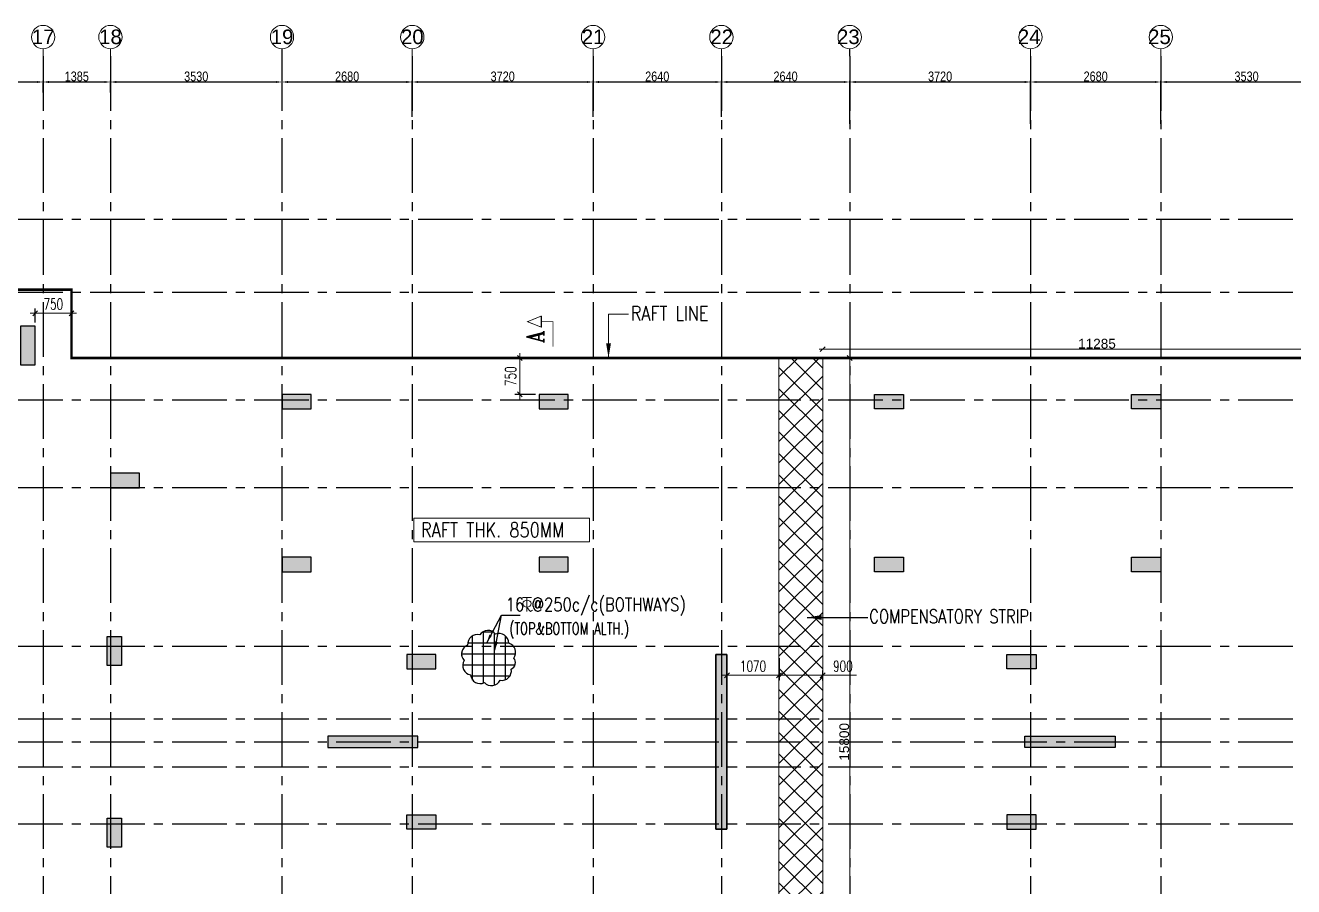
# Model space of a CAD drawing. Header units: millimetres. Extents: x 1123469 to 1883119, y -126924 to 196924.
# Drawn here: x 1389551 to 1415644, y 144314 to 162039 of the extents above; entities that cross this region are included whole.
import ezdxf
from ezdxf.enums import TextEntityAlignment as Align

# ---------------------------------------------------------------- set-up
doc = ezdxf.new("R2010")
doc.units = ezdxf.units.MM
doc.header["$LTSCALE"] = 500
doc.header["$MEASUREMENT"] = 0
doc.header["$PDMODE"] = 34
for name, pattern in [('CONTINOUS', [0]), ('DASHED2', [0.375, 0.25, -0.125]), ('Site$0$CENTER2', [1.125, 0.75, -0.125, 0.125, -0.125])]:
    doc.linetypes.add(name, pattern=pattern)
doc.layers.get('Defpoints').update_dxf_attribs({"lineweight": 0})
for name, color, linetype in [('3BEAM NO', 6, 'Continuous'), ('AHC-A-FURNITURE', 2, 'Continuous'), ('COL. DIM', 3, 'Continuous'), ('GLASS', 5, 'Continuous'), ('GRID', 7, 'Continuous'), ('GRID DIM', 7, 'Continuous'), ('reinf.', 4, 'Continuous'), ('TEX', 7, 'Continuous'), ('TEXT-20', 3, 'Continuous'), ('TOWER AREA COLUMN.', 6, 'Continuous')]:
    doc.layers.add(name, color=color, linetype=linetype)
for name, color, linetype, lineweight in [('ARWO', 1, 'Continuous', 18), ('CUT OUT', 1, 'Continuous', 13), ('dim-M', 1, 'Continuous', 15), ('FOOTING', 1, 'Continuous', 15), ('GRID NO.', 7, 'Continuous', 20), ('S - SUNK', 251, 'Continuous', 0), ('TEXT', 7, 'Continuous', 13), ('TOWER COL HATCH', 253, 'Continuous', 20)]:
    doc.layers.add(name, color=color, linetype=linetype, lineweight=lineweight)
doc.styles.add('2MM', font='romans.shx', dxfattribs={"width": 0.7})
doc.styles.add('3mm', font='arial.ttf')
doc.styles.add('D50', font='arial.ttf', dxfattribs={"width": 0.8})
doc.styles.add('RT', font='romant.shx', dxfattribs={"height": 8})
doc.styles.add('S-T', font='romans.shx')
doc.styles.add('ST5', font='simplex.shx', dxfattribs={"width": 0.85})
doc.dimstyles.new('INNER DIM', dxfattribs={"dimtxt": 200, "dimasz": 120, "dimexe": 25, "dimexo": 25, "dimgap": 12, "dimtad": 1, "dimdec": 0, "dimrnd": 5, "dimzin": 0, "dimdsep": 46, "dimtxsty": 'D50', "dimcen": 0.09, "dimdle": 25, "dimclrt": 6, "dimadec": 0, "dimazin": 0, "dimtfac": 1, "dimtdec": 0, "dimtofl": 0, "dimtmove": 1, "dimatfit": 3, "dimfxl": 75, "dimtolj": 1, "dimtzin": 0, "dimarcsym": 0})
doc.dimstyles.new('PARAMVEER', dxfattribs={"dimtxt": 200, "dimasz": 100, "dimexe": 0, "dimexo": 25, "dimgap": 10, "dimtad": 1, "dimdec": 0, "dimrnd": 5, "dimzin": 0, "dimdsep": 46, "dimtxsty": '3mm', "dimblk": 'OBLIQUE', "dimcen": 0.09, "dimdle": 75, "dimclrd": 1, "dimclre": 1, "dimclrt": 3, "dimadec": 0, "dimazin": 0, "dimtfac": 1, "dimtdec": 0, "dimtmove": 1, "dimatfit": 3, "dimfxl": 100, "dimtolj": 1, "dimtzin": 0, "dimlwd": 18, "dimlwe": 5, "dimarcsym": 0})
doc.dimstyles.new('RAJESH', dxfattribs={"dimtxt": 200, "dimasz": 180, "dimexe": 100, "dimexo": 250, "dimgap": 50, "dimtad": 2, "dimdec": 0, "dimzin": 1, "dimdsep": 46, "dimtxsty": '2MM', "dimblk": 'OBLIQUE', "dimcen": 0, "dimdle": 100, "dimclrd": 1, "dimclre": 1, "dimclrt": 3, "dimadec": 0, "dimazin": 0, "dimtfac": 1, "dimtdec": 0, "dimtix": 1, "dimtmove": 2, "dimatfit": 3, "dimfxl": 1, "dimtolj": 1, "dimlwd": -1, "dimarcsym": 0})
doc.dimstyles.new('S-T50', dxfattribs={"dimtxt": 110, "dimasz": 100, "dimexe": 100, "dimexo": 50, "dimgap": 50, "dimtad": 1, "dimdec": 0, "dimrnd": 5, "dimtxsty": 'S-T', "dimblk": 'OBLIQUE', "dimcen": 2.5, "dimdle": 100, "dimclrd": 1, "dimclre": 1, "dimclrt": 3, "dimadec": 0, "dimazin": 0, "dimtfac": 1, "dimtdec": 0, "dimtix": 1, "dimtmove": 2, "dimatfit": 3, "dimfxl": 1, "dimlwd": -1, "dimlwe": -1, "dimarcsym": 0})

# ---------------------------------------------------------------- blocks, each defined once
blk = doc.blocks.new('GRID MARK')
at = {"layer": 'GRID NO.', "const_width": 50}
blk.add_lwpolyline([(0, -541), (0, -891)], dxfattribs=at)
at = {"layer": 'GRID NO.'}
blk.add_circle((0, 0), 541, dxfattribs=at)
at = {"layer": 'GRID NO.', "style": 'D50', "width": 0.8}
blk.add_attdef('Y1', text='', height=500, dxfattribs=at).set_placement((-33, -267), align=Align.CENTER)
blk = doc.blocks.new('*D22')
at = {"layer": 'Defpoints', "color": 0, "linetype": 'Continuous', "transparency": 16777216}
for p in [(1389916, 258393), (1387941, 258155), (1389916, 258155)]:
    blk.add_point(p, dxfattribs=at)
at = {"layer": 'GRID DIM', "color": 0, "linetype": 'Continuous', "lineweight": -2, "transparency": 16777216}
for p, q in [((1387941, 258180), (1387941, 258418)), ((1389916, 258180), (1389916, 258418))]:
    blk.add_line(p, q, dxfattribs=at)
at = {"layer": 'GRID DIM', "linetype": 'Continuous', "lineweight": -2, "transparency": 16777216}
blk.add_line((1388061, 258393), (1389796, 258393), dxfattribs=at)
at = {"layer": 'GRID DIM', "linetype": 'Continuous', "transparency": 16777216}
for points in [[(1388061, 258413), (1388061, 258373), (1387941, 258393)], [(1389796, 258413), (1389796, 258373), (1389916, 258393)]]:
    blk.add_solid(points, dxfattribs=at)
at = {"layer": 'GRID DIM', "linetype": 'Continuous', "transparency": 16777216, "insert": (1388928, 258507), "char_height": 200, "attachment_point": 5, "style": 'D50'}
blk.add_mtext('\\A1;1975', dxfattribs=at)
blk = doc.blocks.new('*D23')
at = {"layer": 'Defpoints', "color": 0, "linetype": 'Continuous', "transparency": 16777216}
for p in [(1391301, 258393), (1389916, 258155), (1391301, 258155)]:
    blk.add_point(p, dxfattribs=at)
at = {"layer": 'GRID DIM', "color": 0, "linetype": 'Continuous', "lineweight": -2, "transparency": 16777216}
for p, q in [((1389916, 258180), (1389916, 258418)), ((1391301, 258180), (1391301, 258418))]:
    blk.add_line(p, q, dxfattribs=at)
at = {"layer": 'GRID DIM', "linetype": 'Continuous', "lineweight": -2, "transparency": 16777216}
blk.add_line((1390036, 258393), (1391181, 258393), dxfattribs=at)
at = {"layer": 'GRID DIM', "linetype": 'Continuous', "transparency": 16777216}
for points in [[(1390036, 258413), (1390036, 258373), (1389916, 258393)], [(1391181, 258413), (1391181, 258373), (1391301, 258393)]]:
    blk.add_solid(points, dxfattribs=at)
at = {"layer": 'GRID DIM', "linetype": 'Continuous', "transparency": 16777216, "insert": (1390608, 258507), "char_height": 200, "attachment_point": 5, "style": 'D50'}
blk.add_mtext('\\A1;1385', dxfattribs=at)
blk = doc.blocks.new('*D24')
at = {"layer": 'Defpoints', "color": 0, "linetype": 'Continuous', "transparency": 16777216}
for p in [(1394831, 258393), (1391301, 258155), (1394831, 257871)]:
    blk.add_point(p, dxfattribs=at)
at = {"layer": 'GRID DIM', "color": 0, "linetype": 'Continuous', "lineweight": -2, "transparency": 16777216}
for p, q in [((1391301, 258180), (1391301, 258418)), ((1394831, 257896), (1394831, 258418))]:
    blk.add_line(p, q, dxfattribs=at)
at = {"layer": 'GRID DIM', "linetype": 'Continuous', "lineweight": -2, "transparency": 16777216}
blk.add_line((1391421, 258393), (1394711, 258393), dxfattribs=at)
at = {"layer": 'GRID DIM', "linetype": 'Continuous', "transparency": 16777216}
for points in [[(1391421, 258413), (1391421, 258373), (1391301, 258393)], [(1394711, 258413), (1394711, 258373), (1394831, 258393)]]:
    blk.add_solid(points, dxfattribs=at)
at = {"layer": 'GRID DIM', "linetype": 'Continuous', "transparency": 16777216, "insert": (1393066, 258507), "char_height": 200, "attachment_point": 5, "style": 'D50'}
blk.add_mtext('\\A1;3530', dxfattribs=at)
blk = doc.blocks.new('*D25')
at = {"layer": 'Defpoints', "color": 0, "linetype": 'Continuous', "transparency": 16777216}
for p in [(1397511, 258393), (1394831, 257871), (1397511, 257652)]:
    blk.add_point(p, dxfattribs=at)
at = {"layer": 'GRID DIM', "color": 0, "linetype": 'Continuous', "lineweight": -2, "transparency": 16777216}
for p, q in [((1394831, 257896), (1394831, 258418)), ((1397511, 257677), (1397511, 258418))]:
    blk.add_line(p, q, dxfattribs=at)
at = {"layer": 'GRID DIM', "linetype": 'Continuous', "lineweight": -2, "transparency": 16777216}
blk.add_line((1394951, 258393), (1397391, 258393), dxfattribs=at)
at = {"layer": 'GRID DIM', "linetype": 'Continuous', "transparency": 16777216}
for points in [[(1394951, 258413), (1394951, 258373), (1394831, 258393)], [(1397391, 258413), (1397391, 258373), (1397511, 258393)]]:
    blk.add_solid(points, dxfattribs=at)
at = {"layer": 'GRID DIM', "linetype": 'Continuous', "transparency": 16777216, "insert": (1396171, 258507), "char_height": 200, "attachment_point": 5, "style": 'D50'}
blk.add_mtext('\\A1;2680', dxfattribs=at)
blk = doc.blocks.new('*D26')
at = {"layer": 'Defpoints', "color": 0, "linetype": 'Continuous', "transparency": 16777216}
for p in [(1401231, 258393), (1397511, 257652), (1401231, 257652)]:
    blk.add_point(p, dxfattribs=at)
at = {"layer": 'GRID DIM', "color": 0, "linetype": 'Continuous', "lineweight": -2, "transparency": 16777216}
for p, q in [((1397511, 257677), (1397511, 258418)), ((1401231, 257677), (1401231, 258418))]:
    blk.add_line(p, q, dxfattribs=at)
at = {"layer": 'GRID DIM', "linetype": 'Continuous', "lineweight": -2, "transparency": 16777216}
blk.add_line((1397631, 258393), (1401111, 258393), dxfattribs=at)
at = {"layer": 'GRID DIM', "linetype": 'Continuous', "transparency": 16777216}
for points in [[(1397631, 258413), (1397631, 258373), (1397511, 258393)], [(1401111, 258413), (1401111, 258373), (1401231, 258393)]]:
    blk.add_solid(points, dxfattribs=at)
at = {"layer": 'GRID DIM', "linetype": 'Continuous', "transparency": 16777216, "insert": (1399371, 258507), "char_height": 200, "attachment_point": 5, "style": 'D50'}
blk.add_mtext('\\A1;3720', dxfattribs=at)
blk = doc.blocks.new('*D27')
at = {"layer": 'Defpoints', "color": 0, "linetype": 'Continuous', "transparency": 16777216}
for p in [(1403871, 258393), (1401231, 257652), (1403871, 257652)]:
    blk.add_point(p, dxfattribs=at)
at = {"layer": 'GRID DIM', "color": 0, "linetype": 'Continuous', "lineweight": -2, "transparency": 16777216}
for p, q in [((1401231, 257677), (1401231, 258418)), ((1403871, 257677), (1403871, 258418))]:
    blk.add_line(p, q, dxfattribs=at)
at = {"layer": 'GRID DIM', "linetype": 'Continuous', "lineweight": -2, "transparency": 16777216}
blk.add_line((1401351, 258393), (1403751, 258393), dxfattribs=at)
at = {"layer": 'GRID DIM', "linetype": 'Continuous', "transparency": 16777216}
for points in [[(1401351, 258413), (1401351, 258373), (1401231, 258393)], [(1403751, 258413), (1403751, 258373), (1403871, 258393)]]:
    blk.add_solid(points, dxfattribs=at)
at = {"layer": 'GRID DIM', "linetype": 'Continuous', "transparency": 16777216, "insert": (1402551, 258507), "char_height": 200, "attachment_point": 5, "style": 'D50'}
blk.add_mtext('\\A1;2640', dxfattribs=at)
blk = doc.blocks.new('*D28')
at = {"layer": 'Defpoints', "color": 0, "linetype": 'Continuous', "transparency": 16777216}
for p in [(1406511, 258393), (1403871, 257652), (1406511, 257510)]:
    blk.add_point(p, dxfattribs=at)
at = {"layer": 'GRID DIM', "color": 0, "linetype": 'Continuous', "lineweight": -2, "transparency": 16777216}
for p, q in [((1403871, 257677), (1403871, 258418)), ((1406511, 257535), (1406511, 258418))]:
    blk.add_line(p, q, dxfattribs=at)
at = {"layer": 'GRID DIM', "linetype": 'Continuous', "lineweight": -2, "transparency": 16777216}
blk.add_line((1403991, 258393), (1406391, 258393), dxfattribs=at)
at = {"layer": 'GRID DIM', "linetype": 'Continuous', "transparency": 16777216}
for points in [[(1403991, 258413), (1403991, 258373), (1403871, 258393)], [(1406391, 258413), (1406391, 258373), (1406511, 258393)]]:
    blk.add_solid(points, dxfattribs=at)
at = {"layer": 'GRID DIM', "linetype": 'Continuous', "transparency": 16777216, "insert": (1405191, 258507), "char_height": 200, "attachment_point": 5, "style": 'D50'}
blk.add_mtext('\\A1;2640', dxfattribs=at)
blk = doc.blocks.new('*D29')
at = {"layer": 'Defpoints', "color": 0, "linetype": 'Continuous', "transparency": 16777216}
for p in [(1410231, 258393), (1406511, 257510), (1410231, 257510)]:
    blk.add_point(p, dxfattribs=at)
at = {"layer": 'GRID DIM', "color": 0, "linetype": 'Continuous', "lineweight": -2, "transparency": 16777216}
for p, q in [((1406511, 257535), (1406511, 258418)), ((1410231, 257535), (1410231, 258418))]:
    blk.add_line(p, q, dxfattribs=at)
at = {"layer": 'GRID DIM', "linetype": 'Continuous', "lineweight": -2, "transparency": 16777216}
blk.add_line((1406631, 258393), (1410111, 258393), dxfattribs=at)
at = {"layer": 'GRID DIM', "linetype": 'Continuous', "transparency": 16777216}
for points in [[(1406631, 258413), (1406631, 258373), (1406511, 258393)], [(1410111, 258413), (1410111, 258373), (1410231, 258393)]]:
    blk.add_solid(points, dxfattribs=at)
at = {"layer": 'GRID DIM', "linetype": 'Continuous', "transparency": 16777216, "insert": (1408371, 258507), "char_height": 200, "attachment_point": 5, "style": 'D50'}
blk.add_mtext('\\A1;3720', dxfattribs=at)
blk = doc.blocks.new('*D30')
at = {"layer": 'Defpoints', "color": 0, "linetype": 'Continuous', "transparency": 16777216}
for p in [(1412911, 258393), (1410231, 257510), (1412911, 257510)]:
    blk.add_point(p, dxfattribs=at)
at = {"layer": 'GRID DIM', "color": 0, "linetype": 'Continuous', "lineweight": -2, "transparency": 16777216}
for p, q in [((1410231, 257535), (1410231, 258418)), ((1412911, 257535), (1412911, 258418))]:
    blk.add_line(p, q, dxfattribs=at)
at = {"layer": 'GRID DIM', "linetype": 'Continuous', "lineweight": -2, "transparency": 16777216}
blk.add_line((1410351, 258393), (1412791, 258393), dxfattribs=at)
at = {"layer": 'GRID DIM', "linetype": 'Continuous', "transparency": 16777216}
for points in [[(1410351, 258413), (1410351, 258373), (1410231, 258393)], [(1412791, 258413), (1412791, 258373), (1412911, 258393)]]:
    blk.add_solid(points, dxfattribs=at)
at = {"layer": 'GRID DIM', "linetype": 'Continuous', "transparency": 16777216, "insert": (1411571, 258507), "char_height": 200, "attachment_point": 5, "style": 'D50'}
blk.add_mtext('\\A1;2680', dxfattribs=at)
blk = doc.blocks.new('*D31')
at = {"layer": 'Defpoints', "color": 0, "linetype": 'Continuous', "transparency": 16777216}
for p in [(1416441, 258393), (1412911, 257510), (1416441, 257510)]:
    blk.add_point(p, dxfattribs=at)
at = {"layer": 'GRID DIM', "color": 0, "linetype": 'Continuous', "lineweight": -2, "transparency": 16777216}
for p, q in [((1412911, 257535), (1412911, 258418)), ((1416441, 257535), (1416441, 258418))]:
    blk.add_line(p, q, dxfattribs=at)
at = {"layer": 'GRID DIM', "linetype": 'Continuous', "lineweight": -2, "transparency": 16777216}
blk.add_line((1413031, 258393), (1416321, 258393), dxfattribs=at)
at = {"layer": 'GRID DIM', "linetype": 'Continuous', "transparency": 16777216}
for points in [[(1413031, 258413), (1413031, 258373), (1412911, 258393)], [(1416321, 258413), (1416321, 258373), (1416441, 258393)]]:
    blk.add_solid(points, dxfattribs=at)
at = {"layer": 'GRID DIM', "linetype": 'Continuous', "transparency": 16777216, "insert": (1414676, 258507), "char_height": 200, "attachment_point": 5, "style": 'D50'}
blk.add_mtext('\\A1;3530', dxfattribs=at)
blk = doc.blocks.new('3tgra')
at = {"layer": 'TOWER COL HATCH'}
h = blk.add_hatch(color=253, dxfattribs=at)
h.dxf.hatch_style = 1
h.paths.add_polyline_path([(1389451, 92027), (1389751, 92027), (1389751, 92827), (1389451, 92827)])
h = blk.add_hatch(color=253, dxfattribs=at)
h.dxf.hatch_style = 1
h.paths.add_polyline_path([(1395431, 91122), (1395431, 91422), (1394831, 91422), (1394831, 91122)])
h = blk.add_hatch(color=253, dxfattribs=at)
h.dxf.hatch_style = 1
h.paths.add_polyline_path([(1400721, 91122), (1400721, 91422), (1400121, 91422), (1400121, 91122)])
h = blk.add_hatch(color=253, dxfattribs=at)
h.dxf.hatch_style = 1
h.paths.add_polyline_path([(1391901, 89502), (1391901, 89802), (1391301, 89802), (1391301, 89502)])
h = blk.add_hatch(color=253, dxfattribs=at)
h.dxf.hatch_style = 1
h.paths.add_polyline_path([(1395431, 87772), (1395431, 88072), (1394831, 88072), (1394831, 87772)])
h = blk.add_hatch(color=253, dxfattribs=at)
h.dxf.hatch_style = 1
h.paths.add_polyline_path([(1400121, 88072), (1400121, 87772), (1400721, 87772), (1400721, 88072)])
h = blk.add_hatch(color=253, dxfattribs=at)
h.dxf.hatch_style = 1
h.paths.add_polyline_path([(1391531, 85842), (1391231, 85842), (1391231, 86442), (1391531, 86442)])
h = blk.add_hatch(color=253, dxfattribs=at)
h.dxf.hatch_style = 1
h.paths.add_polyline_path([(1397996, 85772), (1397996, 86072), (1397396, 86072), (1397396, 85772)])
h = blk.add_hatch(color=253, dxfattribs=at)
h.dxf.hatch_style = 1
h.paths.add_polyline_path([(1403986, 82472), (1403986, 86072), (1403756, 86072), (1403756, 82472)])
h = blk.add_hatch(color=253, dxfattribs=at)
h.dxf.hatch_style = 1
h.paths.add_polyline_path([(1397626, 84387), (1395771, 84387), (1395771, 84157), (1397626, 84157)])
h = blk.add_hatch(color=253, dxfattribs=at)
h.dxf.hatch_style = 1
h.paths.add_polyline_path([(1397996, 82772), (1397996, 82472), (1397396, 82472), (1397396, 82772)])
h = blk.add_hatch(color=253, dxfattribs=at)
h.dxf.hatch_style = 1
h.paths.add_polyline_path([(1391231, 82702), (1391531, 82702), (1391531, 82102), (1391231, 82102)])
at = {"layer": 'TOWER AREA COLUMN.', "color": 4}
for points in [[(1389451, 92027), (1389751, 92027), (1389751, 92827), (1389451, 92827)], [(1395431, 91122), (1395431, 91422), (1394831, 91422), (1394831, 91122)], [(1400721, 91122), (1400721, 91422), (1400121, 91422), (1400121, 91122)], [(1391901, 89502), (1391901, 89802), (1391301, 89802), (1391301, 89502)], [(1395431, 87772), (1395431, 88072), (1394831, 88072), (1394831, 87772)], [(1400121, 88072), (1400121, 87772), (1400721, 87772), (1400721, 88072)], [(1391531, 85842), (1391231, 85842), (1391231, 86442), (1391531, 86442)], [(1397996, 85772), (1397996, 86072), (1397396, 86072), (1397396, 85772)], [(1403986, 82472), (1403986, 86072), (1403756, 86072), (1403756, 82472)], [(1397626, 84387), (1395771, 84387), (1395771, 84157), (1397626, 84157)], [(1397996, 82772), (1397996, 82472), (1397396, 82472), (1397396, 82772)], [(1391231, 82702), (1391531, 82702), (1391531, 82102), (1391231, 82102)]]:
    blk.add_lwpolyline(points, close=True, dxfattribs=at)
blk = doc.blocks.new('_Oblique')
at = {"color": 0, "linetype": 'ByBlock', "lineweight": -2}
blk.add_line((-0.5, -0.5), (0.5, 0.5), dxfattribs=at)
blk = doc.blocks.new('*D127')
at = {"layer": 'Defpoints', "color": 0, "ltscale": 100, "transparency": 16777216}
for p in [(1400121, 155194), (1399723, 154444), (1400121, 154444)]:
    blk.add_point(p, dxfattribs=at)
at = {"layer": 'dim-M', "color": 1, "ltscale": 100, "transparency": 16777216}
blk.add_line((1399723, 155294), (1399723, 154344), dxfattribs=at)
at = {"layer": 'dim-M', "color": 1, "lineweight": -2, "ltscale": 100, "transparency": 16777216}
for p, q in [((1400046, 155194), (1399623, 155194)), ((1400046, 154444), (1399623, 154444))]:
    blk.add_line(p, q, dxfattribs=at)
at = {"layer": 'dim-M', "color": 1, "ltscale": 100, "transparency": 16777216, "xscale": 100, "yscale": 100, "zscale": 100}
for p, rotation in [((1399723, 155194), 90), ((1399723, 154444), 270)]:
    blk.add_blockref('_Oblique', p, dxfattribs=dict(at, rotation=rotation))
at = {"layer": 'dim-M', "color": 3, "ltscale": 100, "transparency": 16777216, "insert": (1399535, 154819), "char_height": 225, "attachment_point": 5, "rotation": 90, "style": '2MM'}
blk.add_mtext('\\A1;750', dxfattribs=at)
blk = doc.blocks.new('*D144')
at = {"layer": 'Defpoints', "color": 0, "ltscale": 100, "transparency": 16777216}
for p in [(1390501, 156114), (1389751, 155849), (1390501, 155849)]:
    blk.add_point(p, dxfattribs=at)
at = {"layer": 'dim-M', "color": 1, "ltscale": 100, "transparency": 16777216}
blk.add_line((1389651, 156114), (1390601, 156114), dxfattribs=at)
at = {"layer": 'dim-M', "color": 1, "lineweight": -2, "ltscale": 100, "transparency": 16777216}
for p, q in [((1389751, 155924), (1389751, 156214)), ((1390501, 155924), (1390501, 156214))]:
    blk.add_line(p, q, dxfattribs=at)
at = {"layer": 'dim-M', "color": 1, "ltscale": 100, "transparency": 16777216, "xscale": 100, "yscale": 100, "zscale": 100, "rotation": 180}
blk.add_blockref('_Oblique', (1389751, 156114), dxfattribs=at)
at = {"layer": 'dim-M', "color": 1, "ltscale": 100, "transparency": 16777216, "xscale": 100, "yscale": 100, "zscale": 100}
blk.add_blockref('_Oblique', (1390501, 156114), dxfattribs=at)
at = {"layer": 'dim-M', "color": 3, "ltscale": 100, "transparency": 16777216, "insert": (1390126, 156302), "char_height": 225, "attachment_point": 5, "style": '2MM'}
blk.add_mtext('\\A1;750', dxfattribs=at)
blk = doc.blocks.new('A$C07511412')
at = {"layer": 'TEXT', "color": 3, "ltscale": 0.2}
for p, q in [((75, 116), (1, 116)), ((38, 0), (38, 116)), ((38, 34), (68, 0)), ((68, 0), (85, 11))]:
    blk.add_line(p, q, dxfattribs=at)
blk.add_ellipse((38, 65), major_axis=(34.3, 0), ratio=0.83863, dxfattribs=at)
blk = doc.blocks.new('*D1271')
at = {"layer": 'Defpoints', "color": 0, "ltscale": 100, "transparency": 16777216}
for p in [(1405056, 148479), (1405956, 148664), (1405956, 148479)]:
    blk.add_point(p, dxfattribs=at)
at = {"layer": 'dim-M', "color": 1, "lineweight": -2, "ltscale": 100, "transparency": 16777216}
for p, q in [((1405056, 148554), (1405056, 148764)), ((1405956, 148554), (1405956, 148764))]:
    blk.add_line(p, q, dxfattribs=at)
at = {"layer": 'dim-M', "color": 1, "ltscale": 100, "transparency": 16777216}
for p, q in [((1404956, 148664), (1406056, 148664)), ((1406648, 148664), (1405956, 148664))]:
    blk.add_line(p, q, dxfattribs=at)
at = {"layer": 'dim-M', "color": 1, "ltscale": 100, "transparency": 16777216, "xscale": 100, "yscale": 100, "zscale": 100, "rotation": 180}
blk.add_blockref('_Oblique', (1405056, 148664), dxfattribs=at)
at = {"layer": 'dim-M', "color": 1, "ltscale": 100, "transparency": 16777216, "xscale": 100, "yscale": 100, "zscale": 100}
blk.add_blockref('_Oblique', (1405956, 148664), dxfattribs=at)
at = {"layer": 'dim-M', "color": 3, "ltscale": 100, "transparency": 16777216, "insert": (1406371, 148851), "char_height": 225, "attachment_point": 5, "style": '2MM'}
blk.add_mtext('\\A1;900', dxfattribs=at)
blk = doc.blocks.new('*D1272')
at = {"layer": 'Defpoints', "color": 0, "ltscale": 100, "transparency": 16777216}
for p in [(1403986, 149094), (1405056, 149094), (1405056, 148664)]:
    blk.add_point(p, dxfattribs=at)
at = {"layer": 'dim-M', "color": 1, "lineweight": -2, "ltscale": 100, "transparency": 16777216}
for p, q in [((1403986, 149019), (1403986, 148564)), ((1405056, 149019), (1405056, 148564))]:
    blk.add_line(p, q, dxfattribs=at)
at = {"layer": 'dim-M', "color": 1, "ltscale": 100, "transparency": 16777216}
blk.add_line((1403886, 148664), (1405156, 148664), dxfattribs=at)
at = {"layer": 'dim-M', "color": 1, "ltscale": 100, "transparency": 16777216, "xscale": 100, "yscale": 100, "zscale": 100, "rotation": 180}
blk.add_blockref('_Oblique', (1403986, 148664), dxfattribs=at)
at = {"layer": 'dim-M', "color": 1, "ltscale": 100, "transparency": 16777216, "xscale": 100, "yscale": 100, "zscale": 100}
blk.add_blockref('_Oblique', (1405056, 148664), dxfattribs=at)
at = {"layer": 'dim-M', "color": 3, "ltscale": 100, "transparency": 16777216, "insert": (1404521, 148851), "char_height": 225, "attachment_point": 5, "style": '2MM'}
blk.add_mtext('\\A1;1070', dxfattribs=at)
blk = doc.blocks.new('*D2625')
at = {"layer": 'COL. DIM', "color": 1, "lineweight": 18, "ltscale": 10, "transparency": 16777216}
blk.add_line((1725456, 141997), (1725456, 141517), dxfattribs=at)
at = {"layer": 'COL. DIM', "color": 1, "linetype": 'CONTINOUS', "lineweight": 5, "ltscale": 10, "transparency": 16777216}
for p, q in [((1725012, 141907), (1725546, 141907)), ((1724393, 141607), (1725546, 141607))]:
    blk.add_line(p, q, dxfattribs=at)
at = {"layer": 'Defpoints', "color": 0, "ltscale": 10, "transparency": 16777216}
for p in [(1358872, 158914), (1431761, 158914), (1724947, 141907), (1724328, 141607), (1725456, 141607), (1442851, 126979)]:
    blk.add_point(p, dxfattribs=at)
at = {"layer": 'S - SUNK', "color": 1, "lineweight": 18, "ltscale": 10, "transparency": 16777216}
blk.add_line((1358872, 126904), (1358872, 158989), dxfattribs=at)
at = {"layer": 'S - SUNK', "color": 1, "lineweight": 5, "ltscale": 10, "transparency": 16777216}
for p, q in [((1358872, 158914), (1358872, 158914)), ((1358872, 126979), (1358872, 126979))]:
    blk.add_line(p, q, dxfattribs=at)
at = {"layer": 'COL. DIM', "color": 1, "lineweight": 18, "ltscale": 10, "transparency": 16777216, "xscale": 90, "yscale": 90, "zscale": 90}
for p, rotation in [((1725456, 141907), 90), ((1725456, 141607), 270)]:
    blk.add_blockref('_Oblique', p, dxfattribs=dict(at, rotation=rotation))
at = {"layer": 'S - SUNK', "color": 1, "lineweight": 18, "ltscale": 10, "transparency": 16777216, "xscale": 100, "yscale": 100, "zscale": 100}
for p, rotation in [((1358872, 158914), 90), ((1358872, 126979), 270)]:
    blk.add_blockref('_Oblique', p, dxfattribs=dict(at, rotation=rotation))
at = {"layer": 'COL. DIM', "color": 3, "ltscale": 10, "transparency": 16777216, "insert": (1725308, 141757), "char_height": 200, "attachment_point": 5, "rotation": 90, "style": '3mm'}
blk.add_mtext('\\A1;300', dxfattribs=at)
at = {"layer": 'S - SUNK', "color": 3, "ltscale": 10, "transparency": 16777216, "insert": (1358760, 142947), "char_height": 200, "attachment_point": 5, "rotation": 90, "style": '3mm'}
blk.add_mtext('\\A1;31935', dxfattribs=at)
blk = doc.blocks.new('*D3555')
at = {"layer": 'Defpoints', "color": 0, "ltscale": 10, "transparency": 16777216}
for p in [(1417241, 155375), (1405956, 155194), (1417241, 155194)]:
    blk.add_point(p, dxfattribs=at)
at = {"layer": 'S - SUNK', "color": 1, "lineweight": 18, "ltscale": 10, "transparency": 16777216}
blk.add_line((1405881, 155375), (1417316, 155375), dxfattribs=at)
at = {"layer": 'S - SUNK', "color": 1, "lineweight": 5, "ltscale": 10, "transparency": 16777216}
for p, q in [((1405956, 155375), (1405956, 155375)), ((1417241, 155375), (1417241, 155375))]:
    blk.add_line(p, q, dxfattribs=at)
at = {"layer": 'S - SUNK', "color": 1, "lineweight": 18, "ltscale": 10, "transparency": 16777216, "xscale": 100, "yscale": 100, "zscale": 100, "rotation": 180}
blk.add_blockref('_Oblique', (1405956, 155375), dxfattribs=at)
at = {"layer": 'S - SUNK', "color": 1, "lineweight": 18, "ltscale": 10, "transparency": 16777216, "xscale": 100, "yscale": 100, "zscale": 100}
blk.add_blockref('_Oblique', (1417241, 155375), dxfattribs=at)
at = {"layer": 'S - SUNK', "color": 3, "ltscale": 10, "transparency": 16777216, "insert": (1411598, 155487), "char_height": 200, "attachment_point": 5, "style": '3mm'}
blk.add_mtext('\\A1;11285', dxfattribs=at)
blk = doc.blocks.new('*D3572')
at = {"layer": 'Defpoints', "color": 0, "ltscale": 10, "transparency": 16777216}
for p in [(1405956, 155194), (1405956, 139394), (1406511, 139394)]:
    blk.add_point(p, dxfattribs=at)
at = {"layer": 'S - SUNK', "color": 1, "lineweight": 18, "ltscale": 10, "transparency": 16777216}
blk.add_line((1406511, 155269), (1406511, 139319), dxfattribs=at)
at = {"layer": 'S - SUNK', "color": 1, "lineweight": 5, "ltscale": 10, "transparency": 16777216}
for p, q in [((1406510, 155194), (1406511, 155194)), ((1406510, 139394), (1406511, 139394))]:
    blk.add_line(p, q, dxfattribs=at)
at = {"layer": 'S - SUNK', "color": 1, "lineweight": 18, "ltscale": 10, "transparency": 16777216, "xscale": 100, "yscale": 100, "zscale": 100}
for p, rotation in [((1406511, 155194), 90), ((1406511, 139394), 270)]:
    blk.add_blockref('_Oblique', p, dxfattribs=dict(at, rotation=rotation))
at = {"layer": 'S - SUNK', "color": 3, "ltscale": 10, "transparency": 16777216, "insert": (1406399, 147294), "char_height": 200, "attachment_point": 5, "rotation": 90, "style": '3mm'}
blk.add_mtext('\\A1;15800', dxfattribs=at)
blk = doc.blocks.new('EEE')
at = {"layer": 'GRID', "color": 16, "linetype": 'Site$0$CENTER2', "ltscale": 3}
for points in [[(1389915.6, 258923.2), (1389915.6, 223711.9)], [(1391300.6, 258923.2), (1391300.6, 223711.9)], [(1394830.6, 258923.2), (1394830.6, 223711.9)], [(1397510.6, 258923.2), (1397510.6, 223711.9)], [(1401230.6, 258923.2), (1401230.6, 223711.9)], [(1403870.6, 258923.2), (1403870.6, 223711.9)], [(1406510.6, 258923.2), (1406510.6, 223711.9)], [(1410230.6, 258923.2), (1410230.6, 223711.9)], [(1412910.6, 258923.2), (1412910.6, 223711.9)], [(1363880.9, 255568.6), (1442964.5, 255568.6)], [(1363880.9, 254068.6), (1442964.5, 254068.6)], [(1363880.9, 251848.8), (1442964.5, 251848.8)], [(1363880.9, 250048.6), (1442964.5, 250048.6)], [(1363880.9, 246783.6), (1442964.5, 246783.6)], [(1363880.9, 245284), (1442964.5, 245284)], [(1363880.9, 244813.8), (1442964.5, 244813.8)], [(1363880.9, 244299), (1442964.5, 244299)], [(1363880.9, 243128.8), (1442964.5, 243128.8)]]:
    blk.add_lwpolyline(points, dxfattribs=at)
at = {"layer": 'GRID NO.'}
ref = blk.add_blockref('GRID MARK', (1389915.6, 259318.5), dxfattribs=dict(at, xscale=0.4435200000032785, yscale=0.4435200000032785, zscale=0.4435200000032785))
ref.add_attrib('Y1', '17', dxfattribs={"height": 300, "style": 'D50'}).set_placement((1389916.7, 259172.9), align=Align.CENTER)
ref = blk.add_blockref('GRID MARK', (1391300.6, 259318.5), dxfattribs=dict(at, xscale=0.4435200000032785, yscale=0.4435200000032785, zscale=0.4435200000032785))
ref.add_attrib('Y1', '18', dxfattribs={"height": 300, "style": 'D50'}).set_placement((1391301.7, 259172.9), align=Align.CENTER)
ref = blk.add_blockref('GRID MARK', (1394830.6, 259318.5), dxfattribs=dict(at, xscale=0.4435200000032785, yscale=0.4435200000032785, zscale=0.4435200000032785))
ref.add_attrib('Y1', '19', dxfattribs={"height": 300, "style": 'D50'}).set_placement((1394831.7, 259172.9), align=Align.CENTER)
ref = blk.add_blockref('GRID MARK', (1397510.6, 259318.5), dxfattribs=dict(at, xscale=0.4435200000032785, yscale=0.4435200000032785, zscale=0.4435200000032785))
ref.add_attrib('Y1', '20', dxfattribs={"height": 300, "style": 'D50'}).set_placement((1397511.7, 259172.9), align=Align.CENTER)
ref = blk.add_blockref('GRID MARK', (1401230.6, 259318.5), dxfattribs=dict(at, xscale=0.4435200000032785, yscale=0.4435200000032785, zscale=0.4435200000032785))
ref.add_attrib('Y1', '21', dxfattribs={"height": 300, "style": 'D50'}).set_placement((1401231.7, 259172.9), align=Align.CENTER)
ref = blk.add_blockref('GRID MARK', (1403870.6, 259318.5), dxfattribs=dict(at, xscale=-0.4435200000032785, yscale=0.4435200000032785, zscale=0.4435200000032785))
ref.add_attrib('Y1', '22', dxfattribs={"height": 300, "style": 'D50'}).set_placement((1403877.4, 259172.9), align=Align.CENTER)
ref = blk.add_blockref('GRID MARK', (1406510.6, 259318.5), dxfattribs=dict(at, xscale=-0.4435200000032785, yscale=0.4435200000032785, zscale=0.4435200000032785))
ref.add_attrib('Y1', '23', dxfattribs={"height": 300, "style": 'D50'}).set_placement((1406482.4, 259172.9), align=Align.CENTER)
ref = blk.add_blockref('GRID MARK', (1410230.6, 259318.5), dxfattribs=dict(at, xscale=-0.4435200000032785, yscale=0.4435200000032785, zscale=0.4435200000032785))
ref.add_attrib('Y1', '24', dxfattribs={"height": 300, "style": 'D50'}).set_placement((1410202.4, 259172.9), align=Align.CENTER)
ref = blk.add_blockref('GRID MARK', (1412910.6, 259318.5), dxfattribs=dict(at, xscale=-0.4435200000032785, yscale=0.4435200000032785, zscale=0.4435200000032785))
ref.add_attrib('Y1', '25', dxfattribs={"height": 300, "style": 'D50'}).set_placement((1412883, 259172.9), align=Align.CENTER)
at = {"layer": 'GRID DIM', "color": 0, "linetype": 'Continuous'}
for base, p1, p2, picture, middle in [((1389915.6, 258393.3), (1387940.6, 258155.3), (1389915.6, 258155.3), '*D22', (1388928.1, 258507.4)), ((1391300.6, 258393.3), (1389915.6, 258155.3), (1391300.6, 258155.3), '*D23', (1390608.1, 258507.5)), ((1394830.6, 258393.3), (1391300.6, 258155.3), (1394830.6, 257871.3), '*D24', (1393065.6, 258507.5)), ((1397510.6, 258393.3), (1394830.6, 257871.3), (1397510.6, 257651.5), '*D25', (1396170.6, 258507.4)), ((1401230.6, 258393.3), (1397510.6, 257651.5), (1401230.6, 257651.5), '*D26', (1399370.6, 258507.5)), ((1403870.6, 258393.3), (1401230.6, 257651.5), (1403870.6, 257651.5), '*D27', (1402550.6, 258507.4)), ((1406510.6, 258393.3), (1403870.6, 257651.5), (1406510.6, 257509.7), '*D28', (1405190.6, 258507.4)), ((1410230.6, 258393.3), (1406510.6, 257509.7), (1410230.6, 257509.7), '*D29', (1408370.6, 258507.5)), ((1412910.6, 258393.3), (1410230.6, 257509.7), (1412910.6, 257509.7), '*D30', (1411570.6, 258507.4)), ((1416440.6, 258393.3), (1412910.6, 257509.7), (1416440.6, 257509.7), '*D31', (1414675.6, 258507.5))]:
    dim = blk.add_linear_dim(base=base, p1=p1, p2=p2, dimstyle='INNER DIM', override={"dimclrd": 256, "dimclrt": 256}, dxfattribs=at)
    dim.commit()
    dim.dimension.update_dxf_attribs({"geometry": picture, "text_midpoint": middle})

msp = doc.modelspace()

# ---------------------------------------------------------------- hatches: boundary and pattern name
at = {"layer": 'AHC-A-FURNITURE', "ltscale": 10, "true_color": 0xf5f5f5}
h = msp.add_hatch(dxfattribs=at)
h.set_pattern_fill('ANSI37', scale=2500)
h.paths.add_polyline_path([(1405055.6, 155194.2), (1405955.6, 155194.2), (1405955.6, 139394.2), (1405055.6, 139394.2)])
at = {"layer": 'TEX', "linetype": 'DASHED2'}
h = msp.add_hatch(dxfattribs=at)
h.set_pattern_fill('ANSI37', color=4, scale=1800.63, angle=45, style=0)
h.set_pattern_definition([(90, (493711.6, -932398.7), (-225.07875, 8e-11), []), (180, (493711.6, -932398.7), (-8e-11, -225.07875), [])])
h.paths.add_polyline_path([(1399225.6, 149510.1, 0.5205671), (1398900, 149494.4, 0.520567), (1398649.9, 149285.4, 0.5205671), (1398576.4, 148967.9, 0.520567), (1398709.4, 148670.3, 0.5205671), (1398995, 148513.2, 0.5205671), (1399317.6, 148560.2, 0.520567), (1399546.4, 148792.3, 0.5205671), (1399598.5, 149017.2, 0.520567), (1399494.7, 149326.2, 0.5205671)])

# ---------------------------------------------------------------- linework, layer by layer
at = {"layer": '3BEAM NO', "color": 4}
msp.add_line((1400163.7, 156056.3, 0), (1400163.7, 155828.9, 0), dxfattribs=at)
at = {"layer": '3BEAM NO', "color": 4, "extrusion": (-3.22724e-09, -4.96361e-18, 1), "const_width": 16, "elevation": 0}
for points in [[(1400163.7, 156056.3), (1400163.7, 155828.9), (1399881.4, 155940.4), (1400163.7, 156056.3)], [(1400163.7, 155940.4), (1400406.1, 155940.4), (1400406.1, 155429.9)]]:
    msp.add_lwpolyline(points, dxfattribs=at)
at = {"layer": 'ARWO', "color": 1, "ltscale": 10}
msp.add_lwpolyline([(1405055.6, 155194.2), (1405955.6, 155194.2), (1405955.6, 139394.2), (1405055.6, 139394.2)], close=True, dxfattribs=at)
at = {"layer": 'FOOTING', "color": 3, "ltscale": 10, "const_width": 50}
msp.add_lwpolyline([(1388805.6, 156599.2), (1390500.6, 156599.2), (1390500.6, 155194.2), (1417240.6, 155194.2), (1417240.6, 156599.2), (1418935.6, 156599.2), (1418935.6, 157414.1), (1422885.6, 157414.1), (1422885.6, 158914.1), (1431760.6, 158914.1), (1431760.6, 148629.4), (1442850.6, 148629.4), (1442850.6, 126979.3), (1434295.6, 126979.3)], dxfattribs=at)
at = {"layer": 'TEX', "color": 2, "elevation": 0}
msp.add_lwpolyline([(1399598.5, 149017.2, 0.5205671), (1399494.7, 149326.2, 0.5205671), (1399225.6, 149510.1, 0.5205671), (1398900, 149494.4, 0.5205671), (1398649.9, 149285.4, 0.5205671), (1398576.4, 148967.9, 0.5205671), (1398709.4, 148670.3, 0.5205671), (1398995, 148513.2, 0.5205671), (1399317.6, 148560.2, 0.5205671), (1399546.4, 148792.3, 0.5205671)], format="xyb", close=True, dxfattribs=at)
at = {"layer": 'TEXT', "color": 1}
msp.add_lwpolyline([(1397541.3, 151409.8), (1401159, 151409.8), (1401159, 151898.6), (1397541.3, 151898.6)], close=True, dxfattribs=at)

# ---------------------------------------------------------------- block references
at = {"layer": 'CUT OUT', "color": 4}
msp.add_blockref('3tgra', (0, 63022.5), dxfattribs=at)
at = {"layer": 'CUT OUT', "color": 4, "xscale": -1}
msp.add_blockref('3tgra', (2807741.3, 63022.5), dxfattribs=at)
at = {"layer": 'GLASS', "color": 4}
msp.add_blockref('EEE', (0, -97519.6), dxfattribs=at)
at = {"layer": 'reinf.', "color": 3, "xscale": 2.455512039427644, "yscale": 2.455512039427644, "zscale": 2.455512039427644}
msp.add_blockref('A$C07511412', (1399777.8, 149978.5, 0), dxfattribs=at)

# ---------------------------------------------------------------- texts
at = {"layer": 'TEXT', "color": 2, "style": 'ST5', "width": 0.8}
for s, height, p in [('RAFT LINE', 300, (1402009.3, 155963.3)), ('RAFT THK. 850MM', 304.722, (1397690.1, 151502.9))]:
    msp.add_text(s, height=height, dxfattribs=at).set_placement(p)
at = {"layer": 'TEXT', "color": 3, "style": 'ST5'}
for s, height, width, p in [('16 @250c/c(BOTHWAYS)', 277.02, 0.8, (1399434.2, 149983.6, 0)), ('(TOP&BOTTOM ALTH.)', 246.24, 0.7, (1399508.5, 149502.2, 0)), ('COMPENSATORY STRIP', 277.02, 0.8, (1406913.3, 149738.7, -1108407.5))]:
    msp.add_text(s, height=height, dxfattribs=dict(at, width=width)).set_placement(p)
at = {"layer": 'TEXT-20', "color": 7, "lineweight": 20, "ltscale": 0.2, "style": 'RT', "width": 0.85}
msp.add_text('A', height=359.4, rotation=90, dxfattribs=at).set_placement((1400220.3, 155497.9, 0))

# ---------------------------------------------------------------- dimensions: what is measured, and where the dimension line sits
at = {"layer": 'COL. DIM', "color": 6, "ltscale": 10}
dim = msp.add_linear_dim(base=(1725455.6, 141607.5), p1=(1724947.2, 141907.5), p2=(1724328.3, 141607.5), angle=90, dimstyle='PARAMVEER', override={"dimasz": 90, "dimexe": 90, "dimexo": 65, "dimgap": 45, "dimpost": '\\X', "dimdle": 90, "dimfxl": 0.18, "dimarcsym": 1}, dxfattribs=at)
dim.commit()
dim.dimension.update_dxf_attribs({"geometry": '*D2625', "text_midpoint": (1725455.6, 141757.5), "dimtype": 160})
at = {"layer": 'dim-M', "ltscale": 100}
for base, p1, p2, angle, picture, middle in [((1390500.6, 156114.3), (1389750.6, 155849.2), (1390500.6, 155849.2), 180, '*D144', (1390125.6, 156301.8)), ((1399722.8, 154444.2), (1400120.6, 155194.2), (1400120.6, 154444.2), 90, '*D127', (1399535.3, 154819.2))]:
    dim = msp.add_linear_dim(base=base, p1=p1, p2=p2, angle=angle, dimstyle='RAJESH', override={"dimtxt": 225, "dimasz": 100, "dimexo": 75, "dimgap": 75, "dimtmove": 1}, dxfattribs=at)
    dim.commit()
    dim.dimension.update_dxf_attribs({"geometry": picture, "text_midpoint": middle})
for base, p1, p2, picture, middle in [((1405055.6, 148663.8), (1403985.6, 149094.2), (1405055.6, 149094.2), '*D1272', (1404520.6, 148663.8)), ((1405955.6, 148663.8), (1405055.6, 148478.6), (1405955.6, 148478.6), '*D1271', (1406370.7, 148851.3))]:
    dim = msp.add_linear_dim(base=base, p1=p1, p2=p2, dimstyle='RAJESH', override={"dimtxt": 225, "dimasz": 100, "dimexo": 75, "dimgap": 75, "dimtmove": 1}, dxfattribs=at)
    dim.commit()
    dim.dimension.update_dxf_attribs({"geometry": picture, "text_midpoint": middle, "dimtype": 160})
at = {"layer": 'S - SUNK', "color": 4, "ltscale": 10}
for base, p1, p2, picture, middle in [((1358872.1, 158914.1), (1442850.6, 126979.3), (1431760.6, 158914.1), '*D2625', (1358759.9, 142946.7)), ((1406510.6, 139394.2), (1405955.6, 155194.2), (1405955.6, 139394.2), '*D3572', (1406398.5, 147294.2))]:
    dim = msp.add_linear_dim(base=base, p1=p1, p2=p2, angle=90, dimstyle='PARAMVEER', override={"dimpost": '\\X', "dimfxl": 0.15, "dimfxlon": 1, "dimarcsym": 1}, dxfattribs=at)
    dim.commit()
    dim.dimension.update_dxf_attribs({"geometry": picture, "text_midpoint": middle})
dim = msp.add_linear_dim(base=(1417240.6, 155374.8), p1=(1405955.6, 155194.2), p2=(1417240.6, 155194.2), dimstyle='PARAMVEER', override={"dimpost": '\\X', "dimfxl": 0.15, "dimfxlon": 1, "dimarcsym": 1}, dxfattribs=at)
dim.commit()
dim.dimension.update_dxf_attribs({"geometry": '*D3555', "text_midpoint": (1411598.1, 155486.9)})

# ---------------------------------------------------------------- leaders
at = {"layer": 'ARWO', "color": 2, "linetype": 'CONTINOUS', "ltscale": 10}
msp.add_leader([(1401548.4, 155194.2), (1401548.4, 156098.6), (1401956.3, 156098.6)], dimstyle='RAJESH', override={"dimasz": 300, "dimtad": 0, "dimfxl": 100}, dxfattribs=at)
at = {"layer": 'TEX'}
for points, override in [([(1399041.6, 149334.9, 0), (1399343.7, 149902.4, 0), (1399728.6, 149902.4, 0)], {"dimasz": 175, "dimgap": 50, "dimtad": 0}), ([(1399212.3, 149182.6, 0), (1399343.7, 149902.4, 0)], {"dimasz": 175, "dimtad": 0})]:
    msp.add_leader(points, dimstyle='S-T50', override=override, dxfattribs=at)
at = {"layer": 'TEX', "ltscale": 5}
msp.add_leader([(1405635, 149853.5), (1406881.6, 149853.5)], dimstyle='S-T50', override={"dimasz": 300, "dimtad": 0}, dxfattribs=at)

doc.saveas('drawing.dxf')
